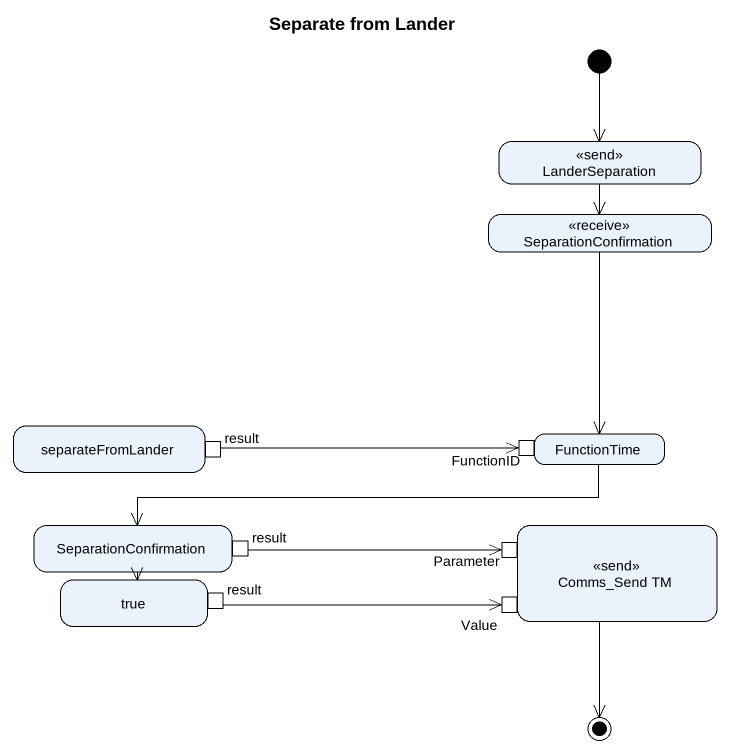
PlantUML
@startuml
title Separate from Lander
hide empty description
state LanderSeparation <<send>>
state SeparationConfirmation <<receive>>
state separateFromLander {
  state result <<outputPin>>
}
state FunctionTime {
  state FunctionID <<inputPin>>
}
state "SeparationConfirmation" as SeparationConfirmation_2 {
  state "result" as result_2 <<outputPin>>
}
state "Comms_Send TM" as Comms_Send_TM <<send>> {
  state Parameter <<inputPin>>
  state Value <<inputPin>>
}
state true {
  state "result" as result_3 <<outputPin>>
}
[*] --> LanderSeparation
LanderSeparation --> SeparationConfirmation
SeparationConfirmation --> FunctionTime
result -right-> FunctionID
FunctionTime -left-> SeparationConfirmation_2
SeparationConfirmation_2 --> true
result_2 -right-> Parameter
result_3 -right-> Value
Comms_Send_TM --> [*]
@enduml
